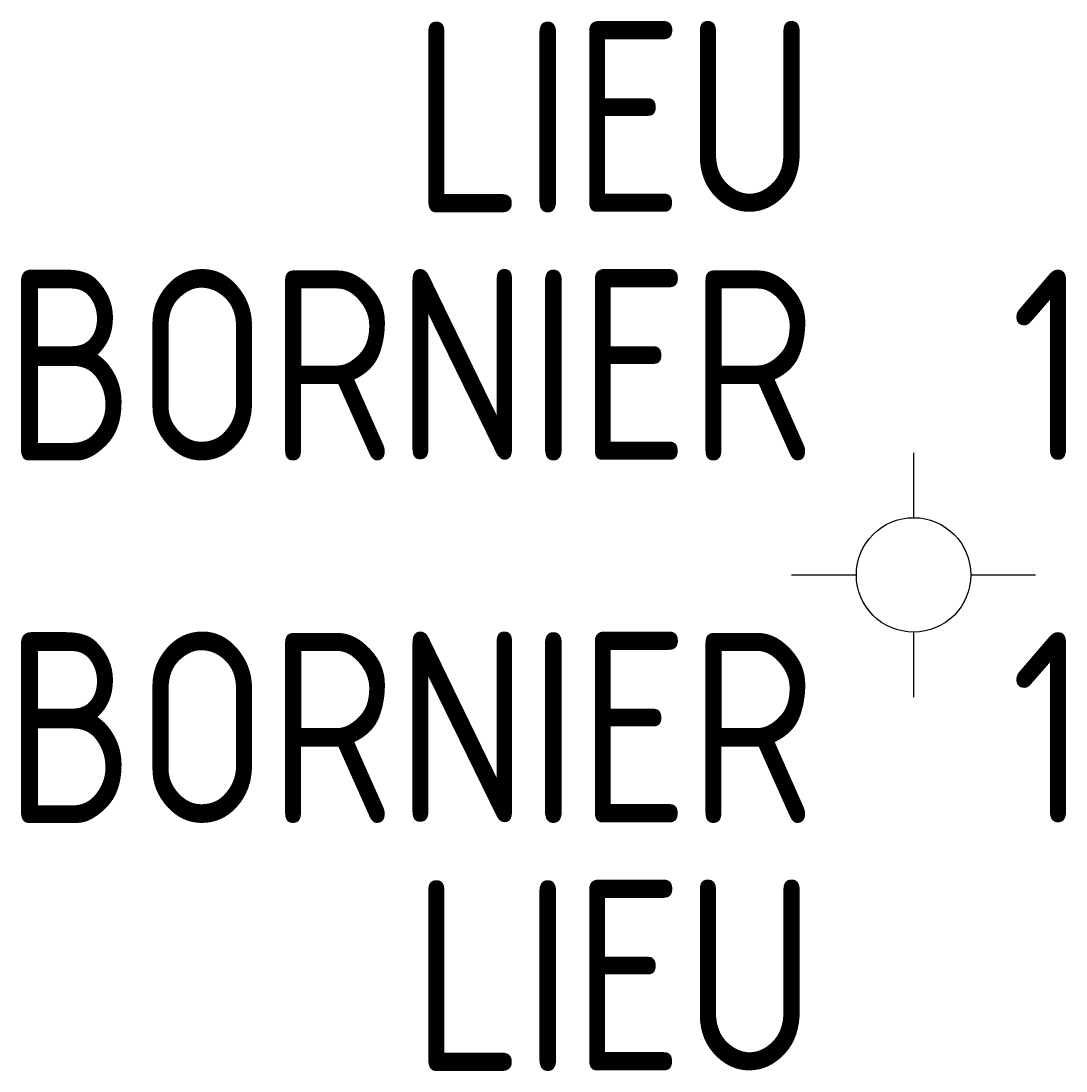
# Model space of a CAD drawing. Extents: x -1596.3 to -1582.6, y -887.7 to -873.9.
import ezdxf
from ezdxf.enums import TextEntityAlignment as Align

# ---------------------------------------------------------------- set-up
doc = ezdxf.new("R2010")
doc.units = 0
doc.header["$LTSCALE"] = 0.3
for name, color, linetype in [('SYMB_FIL', 3, 'CONTINUOUS'), ('SYMB_TXT_CONTACT', 2, 'CONTINUOUS'), ('SYMB_TXT_NOM', 3, 'CONTINUOUS')]:
    doc.layers.add(name, color=color, linetype=linetype)
doc.styles.add('NET2_5', font='isocp.shx', dxfattribs={"width": 0.9, "height": 2.5})

msp = doc.modelspace()

# ---------------------------------------------------------------- linework, layer by layer
at = {"layer": 'SYMB_FIL'}
for p, q in [((-1584.634, -879.593), (-1584.634, -880.443)), ((-1586.234, -881.193), (-1585.384, -881.193)), ((-1583.884, -881.193), (-1583.034, -881.193)), ((-1584.634, -881.943), (-1584.634, -882.793))]:
    msp.add_line(p, q, dxfattribs=at)
msp.add_circle((-1584.634, -881.193), 0.75, dxfattribs=at)

# ---------------------------------------------------------------- texts
at = {"layer": 'SYMB_TXT_CONTACT', "style": 'NET2_5', "width": 0.9, "flags": 8}
msp.add_attdef('1', text='1', height=2.5, dxfattribs=at).set_placement((-1583.359, -880.443), align=Align.BOTTOM_LEFT)
msp.add_attdef('1', text='', height=2.5, dxfattribs=at).set_placement((-1583.359, -881.943), align=Align.TOP_LEFT)
at = {"layer": 'SYMB_TXT_NOM', "style": 'NET2_5', "width": 0.9, "flags": 8}
for tag, text, p in [('LIEU', '', (-1585.909, -877.193)), ('BORNIER', 'X0:', (-1585.909, -880.443))]:
    msp.add_attdef(tag, text=text, height=2.5, dxfattribs=at).set_placement(p, align=Align.BOTTOM_RIGHT)
for tag, p in [('BORNIER', (-1585.909, -881.943)), ('LIEU', (-1585.909, -885.193))]:
    msp.add_attdef(tag, text='', height=2.5, dxfattribs=at).set_placement(p, align=Align.TOP_RIGHT)

doc.saveas('drawing.dxf')
